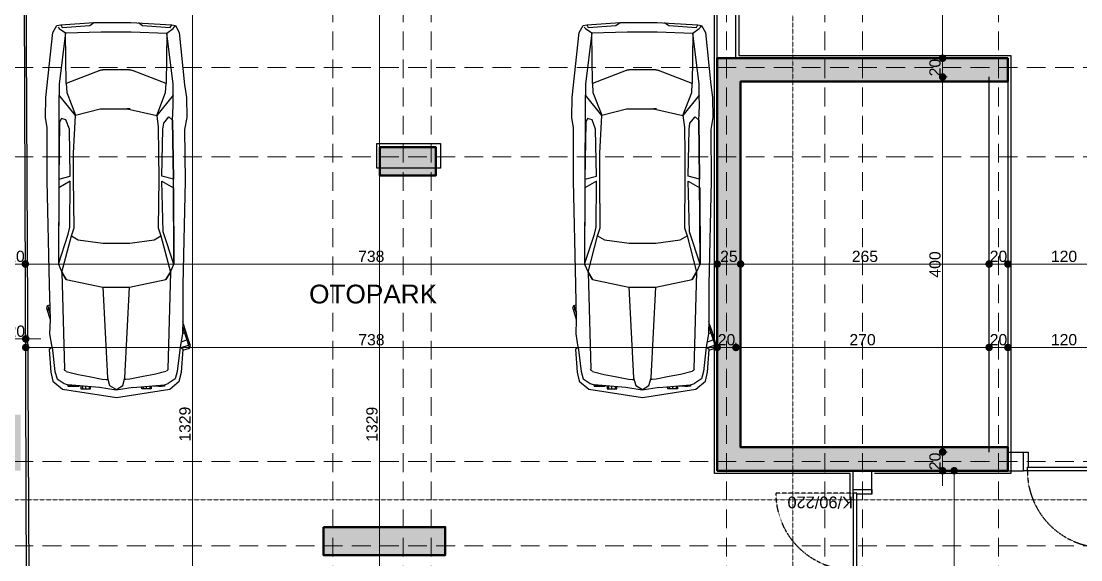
# Model space of a CAD drawing. Header units: millimetres. Extents: x 38129 to 72024, y -56282 to 16512.
# Drawn here: x 42319 to 43450, y -44690 to -44116 of the extents above; entities that cross this region are included whole.
import ezdxf

# ---------------------------------------------------------------- set-up
doc = ezdxf.new("R2010")
doc.units = ezdxf.units.MM
doc.linetypes.add('HIDDEN', pattern=[0.375, 0.25, -0.125])
for name, color, linetype, lineweight in [('AKS', 55, 'HIDDEN', 0), ('ARABA', 167, 'Continuous', 25), ('COLUMN4', 3, 'Continuous', 50), ('DIŞÖLÇÜ', 37, 'Continuous', 0), ('DUVAR', 255, 'Continuous', 30), ('KAPI', 4, 'Continuous', 30), ('mahal', 7, 'Continuous', 5), ('NET', 7, 'Continuous', 0), ('pencere+KAPI', 1, 'Continuous', 0), ('TARAMA', 252, 'Continuous', 0), ('ölçü İÇ', 31, 'Continuous', 0)]:
    doc.layers.add(name, color=color, linetype=linetype, lineweight=lineweight)
doc.layers.add('HIDDEN', color=1, linetype='HIDDEN')
doc.layers.add('sıva', color=41, linetype='Continuous')
doc.styles.add('icdisolcu_yazi', font='arial.ttf')
doc.styles.get("Standard").update_dxf_attribs({"font": 'arial.ttf'})
doc.styles.add('style1', font='arial.ttf')
doc.dimstyles.new('İç Ölçü', dxfattribs={"dimtxt": 12, "dimasz": 8, "dimexe": 5, "dimexo": 0, "dimgap": 2, "dimtad": 1, "dimdec": 0, "dimzin": 12, "dimdsep": 46, "dimtxsty": 'icdisolcu_yazi', "dimblk": 'DOT', "dimcen": 8, "dimdle": 5, "dimclrd": 256, "dimclre": 256, "dimclrt": 7, "dimadec": 0, "dimazin": 3, "dimtfac": 1, "dimtdec": 0, "dimtix": 1, "dimtmove": 2, "dimatfit": 3, "dimldrblk": 'DOT', "dimfxl": 0, "dimtolj": 1, "dimtzin": 0, "dimlwd": -1, "dimlwe": -1, "dimarcsym": 0})

# ---------------------------------------------------------------- blocks, each defined once
blk = doc.blocks.new('ARABA PLAN2')
at = {"layer": 'ARABA'}
for p, q in [((-315.1, 74.1), (-383.6, 66.6)), ((-294, 74.4), (-315.1, 74.1)), ((-283.2, 72.6), (-294, 74.4)), ((-227.6, 72.6), (-283.2, 72.6)), ((-118.5, 70.2), (-227.6, 72.6)), ((-81.7, 69.3), (-118.5, 70.2)), ((-96.6, 72.2), (-97.3, 69.8)), ((-93.8, 73.1), (-96.6, 72.2)), ((-96.6, 72.2), (-87.4, 69.5)), ((-93.6, 71.3), (-94.3, 69.6)), ((-92.5, 72.6), (-93.8, 73.1)), ((-91.1, 72.2), (-93.6, 71.3)), ((-93.6, 71.3), (-93.6, 71.3)), ((-81.7, 69.3), (-92.5, 72.6)), ((-66.9, 69.8), (-81.7, 69.3)), ((-52.9, 67.5), (-66.9, 69.8)), ((-52.9, 67.5), (-50.4, 70.5)), ((-52.9, 67.5), (-27.5, 64.5)), ((-50.4, 70.5), (-26.8, 68.8)), ((-26.8, 68.8), (-17.1, 66.6)), ((-391.4, 58.5), (-393.8, 23.6)), ((-390.9, 62.5), (-391.4, 58.5)), ((-391.4, 58.5), (-388.8, 57)), ((-383.6, 66.6), (-390.9, 62.5)), ((-388.8, 57), (-390.9, 28)), ((-389.2, 61.3), (-387.6, 60)), ((-387.6, 60), (-383, 53.4)), ((-383, 53.4), (-329.2, 60)), ((-329.2, 60), (-306.3, 60.3)), ((-296.3, 42.9), (-317.6, 60.1)), ((-306.3, 60.3), (-229.1, 60.6)), ((-293.1, 57.7), (-289.1, 59.7)), ((-291.6, 53), (-293.1, 57.7)), ((-289.1, 59.7), (-229.3, 60.5)), ((-229.3, 60.5), (-232.5, 48.4)), ((-229.1, 60.6), (-140.1, 60.9)), ((-227.1, 48.4), (-220.4, 60.6)), ((-220.4, 60.6), (-140.1, 60.9)), ((-140.1, 60.9), (-171.7, 50.5)), ((-131.6, 57.3), (-169.8, 47.3)), ((-140.1, 60.9), (-131.6, 57.3)), ((-131.6, 57.3), (-123.9, 52.6)), ((-123.9, 52.6), (-131.6, 57.3)), ((-131.6, 57.3), (-29.9, 54.5)), ((-27.5, 64.5), (-19.5, 62.3)), ((-19.5, 62.3), (-14.9, 55)), ((-17.1, 66.6), (-8.9, 56.5)), ((-8.9, 56.5), (0, 0)), ((-383, 53.4), (-384.3, 16)), ((-330, 52.7), (-383, 53.4)), ((-343.6, 17.3), (-330, 52.7)), ((-330, 52.7), (-320.5, 52.2)), ((-320.5, 52.2), (-296.6, 42.9)), ((-256.8, 44.9), (-296.3, 42.9)), ((-281.9, 49.3), (-291.6, 53)), ((-232.5, 48.4), (-281.9, 49.3)), ((-229.6, 45), (-256.8, 44.9)), ((-178.1, 44.4), (-229.6, 45)), ((-179, 48.8), (-227.1, 48.4)), ((-171.7, 50.5), (-179, 48.8)), ((-169.8, 47.3), (-178.1, 44.4)), ((-169.8, 47.3), (-165.8, 40.1)), ((-123.9, 52.6), (-116.1, 14.4)), ((-27.5, 52.6), (-24.2, 40.3)), ((-14.9, 55), (-13.2, 50.9)), ((-10.7, 17.7), (-13.2, 50.9)), ((-13.2, 50.9), (-11.8, 50.9)), ((-13.1, 49.9), (-11.8, 49.9)), ((-11.8, 47.9), (-12.9, 47.9)), ((-12.7, 45), (-11.8, 45)), ((-11.8, 50.9), (-11.8, 49.9)), ((-11.8, 49.9), (-11.8, 39.2)), ((-11.8, 45), (-11.8, 47.9)), ((-11.8, 45), (-11.8, 45)), ((-296.6, 42.9), (-303.1, 16.9)), ((-165.8, 40.1), (-162.1, 14.1)), ((-24.2, 40.3), (-22.2, 28.6)), ((-12.5, 42.2), (-11.7, 42.2)), ((-11.7, 39.8), (-12.3, 39.8)), ((-11.8, 39.2), (-12.3, 39.2)), ((-12.1, 37.2), (-9.3, 37.2)), ((-12, 35.7), (-9.3, 35.7)), ((-9.3, 37.2), (-9.3, 27.1)), ((-393.8, 23.6), (-394, -15.3)), ((-390.9, 28), (-393.8, 23.6)), ((-22.2, 28.6), (-19.2, 14.8)), ((-9.3, 32.2), (-11.8, 32.2)), ((-11.5, 28.6), (-9.3, 28.6)), ((-9.3, 27.1), (-11.4, 27.1)), ((-384.3, 16), (-384.3, -15.5)), ((-344.2, -13.8), (-344.2, 14.3)), ((-303.3, 15.1), (-303.3, -14.6)), ((-162.1, 14.1), (-162.1, -14)), ((-116.1, 14.4), (-116.1, -13.9)), ((-116.1, 14.4), (-20.8, 9.5)), ((-19.2, 14.8), (-18.8, 10.6)), ((-7.9, 0.3), (-10.7, 17.7)), ((-20.8, 9.5), (-12.5, 7.2)), ((-18.8, 10.6), (-18.8, 8.9)), ((-12.5, 7.2), (-8.6, 0)), ((-8.6, 0), (-12.5, -6.7)), ((-10.7, -17.5), (-7.9, 0.3)), ((0, 0), (-8.9, -56)), ((-20.8, -9), (-116.1, -13.9)), ((-12.5, -6.7), (-20.8, -9)), ((-19.2, -14.3), (-18.8, -10.1)), ((-18.8, -10.1), (-18.8, -8.4)), ((-394, -15.3), (-391.4, -58.1)), ((-384.3, -15.5), (-382.9, -52.9)), ((-330, -52.2), (-343.6, -16.8)), ((-303.1, -11.4), (-296.3, -42.4)), ((-162.1, -14), (-165.8, -39.6)), ((-116.1, -13.9), (-123.9, -52.1)), ((-22.2, -28.1), (-19.2, -14.3)), ((-10.7, -17.2), (-13.2, -50.4)), ((-393.8, -23.1), (-390.9, -27.5)), ((-390.9, -27.5), (-388.8, -56.5)), ((-24.2, -39.8), (-22.2, -28.1)), ((-9.3, -31.7), (-11.8, -31.7)), ((-11.5, -28.1), (-9.3, -28.1)), ((-9.3, -26.6), (-11.4, -26.6)), ((-9.3, -36.7), (-9.3, -26.6)), ((-296.3, -42.4), (-320.5, -51.7)), ((-317.6, -59.6), (-296.3, -42.4)), ((-296.3, -42.4), (-284.1, -44)), ((-284.1, -44), (-256.8, -44.4)), ((-256.8, -44.4), (-229.6, -44.5)), ((-229.6, -44.5), (-178.1, -43.9)), ((-178.1, -43.9), (-169.8, -46.8)), ((-165.8, -39.6), (-169.8, -46.8)), ((-27.5, -52.1), (-24.2, -39.8)), ((-12.7, -44.5), (-11.8, -44.5)), ((-12.5, -41.7), (-11.7, -41.7)), ((-11.8, -38.7), (-12.3, -38.7)), ((-11.7, -39.3), (-12.3, -39.3)), ((-12.1, -36.7), (-9.3, -36.7)), ((-12, -35.2), (-9.3, -35.2)), ((-11.8, -49.4), (-11.8, -38.7)), ((-11.8, -44.5), (-11.8, -47.4)), ((-11.8, -44.5), (-11.8, -44.5)), ((-382.9, -52.9), (-387.6, -59.5)), ((-382.9, -52.9), (-330, -52.2)), ((-329.2, -59.5), (-382.9, -52.9)), ((-320.5, -51.7), (-330, -52.2)), ((-288.2, -49.8), (-294.9, -55.2)), ((-294.9, -55.2), (-291.2, -59.1)), ((-281.9, -48.8), (-288.2, -49.8)), ((-232.5, -47.9), (-281.9, -48.8)), ((-229.3, -60), (-232.5, -47.9)), ((-227.1, -47.9), (-220.4, -60.1)), ((-174.2, -49.3), (-227.1, -47.9)), ((-140.1, -60.4), (-174.2, -49.3)), ((-169.8, -46.8), (-131.6, -56.8)), ((-123.9, -52.1), (-131.6, -56.8)), ((-131.6, -56.8), (-123.9, -52.1)), ((-131.6, -56.8), (-29.9, -54)), ((-19.5, -61.8), (-14.9, -54.5)), ((-13.2, -50.4), (-14.9, -54.5)), ((-13.2, -50.4), (-11.8, -50.4)), ((-13.1, -49.4), (-11.8, -49.4)), ((-11.8, -47.4), (-12.9, -47.4)), ((-11.8, -50.4), (-11.8, -49.4)), ((-388.8, -56.5), (-391.4, -58.1)), ((-391.4, -58.1), (-390.9, -62)), ((-389.2, -60.8), (-390.9, -62)), ((-390.9, -62), (-383.6, -66.1)), ((-387.6, -59.5), (-389.2, -60.8)), ((-383.6, -66.1), (-328.6, -71.6)), ((-317.6, -59.6), (-329.2, -59.5)), ((-306.3, -59.8), (-317.6, -59.6)), ((-291.2, -59.1), (-306.3, -59.8)), ((-229.3, -60), (-291.2, -59.1)), ((-291.2, -59.1), (-229.3, -60)), ((-140.1, -60.4), (-229.3, -60)), ((-220.4, -60.1), (-140.1, -60.4)), ((-131.6, -56.8), (-140.1, -60.4)), ((-52.9, -67), (-27.5, -64)), ((-27.5, -64), (-19.5, -61.8)), ((-17.1, -66.1), (-26.8, -68.3)), ((-8.9, -56), (-17.1, -66.1)), ((-328.6, -71.6), (-315.1, -73.6)), ((-315.1, -73.6), (-294, -73.9)), ((-294, -73.9), (-281.6, -71.6)), ((-281.6, -71.6), (-227.6, -72.1)), ((-227.6, -72.1), (-118.5, -69.7)), ((-118.5, -69.7), (-82.3, -69.7)), ((-82.3, -69.7), (-66.9, -69.3)), ((-77, -70.5), (-79.7, -69.7)), ((-69.3, -73), (-77, -70.5)), ((-74.6, -69.5), (-68, -71.7)), ((-62.3, -75.2), (-69.3, -73)), ((-68, -71.7), (-69.2, -73)), ((-67.2, -69.4), (-68, -71.7)), ((-68, -71.7), (-60.5, -74.1)), ((-66.9, -69.3), (-52.9, -67)), ((-60.5, -74.1), (-62.5, -75.2)), ((-57.4, -76.8), (-62.3, -75.2)), ((-58.6, -68.1), (-60.5, -74.1)), ((-60.5, -74.1), (-54.9, -75.9)), ((-54.9, -75.9), (-57.4, -76.8)), ((-54.7, -77.7), (-57.4, -76.8)), ((-52.4, -67.9), (-54.9, -75.9)), ((-54.9, -75.9), (-51.9, -76.8)), ((-51.9, -76.8), (-54.7, -77.7)), ((-50.4, -70), (-52.9, -67)), ((-49.7, -69.7), (-51.9, -76.8)), ((-26.8, -68.3), (-50.4, -70))]:
    blk.add_line(p, q, dxfattribs=at)
for centre, radius, start, end in [((-30, 52), 2.55, 14.836, 88.4014), ((-335.7, 14.3), 8.5, 158.9292, 180), ((-294.8, 15.1), 8.5, 168.1297, 180), ((-335.7, -13.8), 8.5, 180, 201.0708), ((-328.8, -11.4), 25.7, 352.9, 0.0069), ((-30, -51.5), 2.55, 271.5986, 345.164)]:
    blk.add_arc(centre, radius, start, end, dxfattribs=at)
blk = doc.blocks.new('_Dot')
at = {"color": 0, "lineweight": -2}
blk.add_line((-0.5, 0), (-1, 0), dxfattribs=at)
at = {"color": 0, "lineweight": 30, "const_width": 0.5}
blk.add_lwpolyline([(-0.25, 0, 1), (0.25, 0, 1)], format="xyb", close=True, dxfattribs=at)
blk = doc.blocks.new('*D662')
at = {"layer": 'Defpoints', "color": 0, "transparency": 16777216}
for p in [(43296.7, -43995.1), (43302.1, -44155.1), (43302.1, -44155.1)]:
    blk.add_point(p, dxfattribs=at)
at = {"layer": 'ölçü İÇ', "transparency": 16777216}
for p, q in [((43297.1, -43995.1), (43307.1, -43995.1)), ((43302.1, -44155.1), (43307.1, -44155.1))]:
    blk.add_line(p, q, dxfattribs=at)
at = {"layer": 'ölçü İÇ', "linetype": 'Continuous', "transparency": 16777216}
blk.add_line((43302.1, -44003.1), (43302.1, -44147.1), dxfattribs=at)
at = {"layer": 'ölçü İÇ', "transparency": 16777216, "xscale": 8, "yscale": 8, "zscale": 8}
for p, rotation in [((43302.1, -43995.1), 90), ((43302.1, -44155.1), 270)]:
    blk.add_blockref('_Dot', p, dxfattribs=dict(at, rotation=rotation))
at = {"layer": 'ölçü İÇ', "color": 7, "transparency": 16777216, "insert": (43294, -44075.1), "char_height": 12, "attachment_point": 5, "rotation": 90, "style": 'icdisolcu_yazi'}
blk.add_mtext('\\A1;160', dxfattribs=at)
blk = doc.blocks.new('*D663')
at = {"layer": 'Defpoints', "color": 0, "transparency": 16777216}
for p in [(43302.1, -44155.1), (43302.1, -44175.1), (43302.1, -44175.1)]:
    blk.add_point(p, dxfattribs=at)
at = {"layer": 'ölçü İÇ', "linetype": 'Continuous', "transparency": 16777216}
for p, q in [((43302.1, -44147.1), (43302.1, -44139.1)), ((43302.1, -44155.1), (43302.1, -44175.1)), ((43302.1, -44183.1), (43302.1, -44191.1))]:
    blk.add_line(p, q, dxfattribs=at)
at = {"layer": 'ölçü İÇ', "transparency": 16777216}
for p, q in [((43302.1, -44155.1), (43307.1, -44155.1)), ((43302.1, -44175.1), (43307.1, -44175.1))]:
    blk.add_line(p, q, dxfattribs=at)
at = {"layer": 'ölçü İÇ', "transparency": 16777216, "xscale": 8, "yscale": 8, "zscale": 8}
for p, rotation in [((43302.1, -44155.1), 270), ((43302.1, -44175.1), 90)]:
    blk.add_blockref('_Dot', p, dxfattribs=dict(at, rotation=rotation))
at = {"layer": 'ölçü İÇ', "color": 7, "transparency": 16777216, "insert": (43294, -44165.1), "char_height": 12, "attachment_point": 5, "rotation": 90, "style": 'icdisolcu_yazi'}
blk.add_mtext('\\A1;20', dxfattribs=at)
blk = doc.blocks.new('*D664')
at = {"layer": 'Defpoints', "color": 0, "transparency": 16777216}
for p in [(43302.1, -44175.1), (43302.1, -44575.1), (43302.1, -44575.1)]:
    blk.add_point(p, dxfattribs=at)
at = {"layer": 'ölçü İÇ', "transparency": 16777216}
for p, q in [((43302.1, -44175.1), (43307.1, -44175.1)), ((43302.1, -44575.1), (43307.1, -44575.1))]:
    blk.add_line(p, q, dxfattribs=at)
at = {"layer": 'ölçü İÇ', "linetype": 'Continuous', "transparency": 16777216}
blk.add_line((43302.1, -44183.1), (43302.1, -44567.1), dxfattribs=at)
at = {"layer": 'ölçü İÇ', "transparency": 16777216, "xscale": 8, "yscale": 8, "zscale": 8}
for p, rotation in [((43302.1, -44175.1), 90), ((43302.1, -44575.1), 270)]:
    blk.add_blockref('_Dot', p, dxfattribs=dict(at, rotation=rotation))
at = {"layer": 'ölçü İÇ', "color": 7, "transparency": 16777216, "insert": (43294, -44375.1), "char_height": 12, "attachment_point": 5, "rotation": 90, "style": 'icdisolcu_yazi'}
blk.add_mtext('\\A1;400', dxfattribs=at)
blk = doc.blocks.new('*D665')
at = {"layer": 'Defpoints', "color": 0, "transparency": 16777216}
for p in [(43302.1, -44575.1), (43302.1, -44595.1), (43306, -44595.1)]:
    blk.add_point(p, dxfattribs=at)
at = {"layer": 'ölçü İÇ', "linetype": 'Continuous', "transparency": 16777216}
for p, q in [((43302.1, -44567.1), (43302.1, -44559.1)), ((43302.1, -44575.1), (43302.1, -44595.1)), ((43302.1, -44603.1), (43302.1, -44611.1))]:
    blk.add_line(p, q, dxfattribs=at)
at = {"layer": 'ölçü İÇ', "transparency": 16777216}
for p, q in [((43302.1, -44575.1), (43307.1, -44575.1)), ((43306, -44595.1), (43297.1, -44595.1))]:
    blk.add_line(p, q, dxfattribs=at)
at = {"layer": 'ölçü İÇ', "transparency": 16777216, "xscale": 8, "yscale": 8, "zscale": 8}
for p, rotation in [((43302.1, -44575.1), 270), ((43302.1, -44595.1), 90)]:
    blk.add_blockref('_Dot', p, dxfattribs=dict(at, rotation=rotation))
at = {"layer": 'ölçü İÇ', "color": 7, "transparency": 16777216, "insert": (43294, -44585.1), "char_height": 12, "attachment_point": 5, "rotation": 90, "style": 'icdisolcu_yazi'}
blk.add_mtext('\\A1;20', dxfattribs=at)
blk = doc.blocks.new('*D667')
at = {"layer": 'Defpoints', "color": 0, "transparency": 16777216}
for p in [(42502, -43880.9), (42501.1, -45209.9), (42502, -45209.9)]:
    blk.add_point(p, dxfattribs=at)
at = {"layer": 'ölçü İÇ', "transparency": 16777216}
for p, q in [((42502, -43880.9), (42507, -43880.9)), ((42501.1, -45209.9), (42507, -45209.9))]:
    blk.add_line(p, q, dxfattribs=at)
at = {"layer": 'ölçü İÇ', "linetype": 'Continuous', "transparency": 16777216}
blk.add_line((42502, -43888.9), (42502, -45201.9), dxfattribs=at)
at = {"layer": 'ölçü İÇ', "transparency": 16777216, "xscale": 8, "yscale": 8, "zscale": 8}
for p, rotation in [((42502, -43880.9), 90), ((42502, -45209.9), 270)]:
    blk.add_blockref('_Dot', p, dxfattribs=dict(at, rotation=rotation))
at = {"layer": 'ölçü İÇ', "color": 7, "transparency": 16777216, "insert": (42493.9, -44545.4), "char_height": 12, "attachment_point": 5, "rotation": 90, "style": 'icdisolcu_yazi'}
blk.add_mtext('\\A1;1329', dxfattribs=at)
blk = doc.blocks.new('*D674')
at = {"layer": 'Defpoints', "color": 0, "transparency": 16777216}
for p in [(43081.6, -44463.6), (43081.6, -44463.6), (43351.7, -44543.9)]:
    blk.add_point(p, dxfattribs=at)
at = {"layer": 'ölçü İÇ', "transparency": 16777216}
for p, q in [((43081.6, -44463.6), (43081.6, -44458.6)), ((43351.7, -44468.6), (43351.7, -44458.6))]:
    blk.add_line(p, q, dxfattribs=at)
at = {"layer": 'ölçü İÇ', "linetype": 'Continuous', "transparency": 16777216}
blk.add_line((43343.7, -44463.6), (43089.6, -44463.6), dxfattribs=at)
at = {"layer": 'ölçü İÇ', "transparency": 16777216, "xscale": 8, "yscale": 8, "zscale": 8, "rotation": 180}
blk.add_blockref('_Dot', (43081.6, -44463.6), dxfattribs=at)
at = {"layer": 'ölçü İÇ', "transparency": 16777216, "xscale": 8, "yscale": 8, "zscale": 8}
blk.add_blockref('_Dot', (43351.7, -44463.6), dxfattribs=at)
at = {"layer": 'ölçü İÇ', "color": 7, "transparency": 16777216, "insert": (43216.7, -44455.4), "char_height": 12, "attachment_point": 5, "style": 'icdisolcu_yazi'}
blk.add_mtext('\\A1;270', dxfattribs=at)
blk = doc.blocks.new('*D675')
at = {"layer": 'Defpoints', "color": 0, "transparency": 16777216}
for p in [(43061.6, -44463.6), (43061.6, -44463.6), (43081.6, -44463.6)]:
    blk.add_point(p, dxfattribs=at)
at = {"layer": 'ölçü İÇ', "linetype": 'Continuous', "transparency": 16777216}
for p, q in [((43053.6, -44463.6), (43045.6, -44463.6)), ((43081.6, -44463.6), (43061.6, -44463.6)), ((43089.6, -44463.6), (43097.6, -44463.6))]:
    blk.add_line(p, q, dxfattribs=at)
at = {"layer": 'ölçü İÇ', "transparency": 16777216}
for p, q in [((43061.6, -44463.6), (43061.6, -44458.6)), ((43081.6, -44463.6), (43081.6, -44458.6))]:
    blk.add_line(p, q, dxfattribs=at)
at = {"layer": 'ölçü İÇ', "transparency": 16777216, "xscale": 8, "yscale": 8, "zscale": 8}
blk.add_blockref('_Dot', (43061.6, -44463.6), dxfattribs=at)
at = {"layer": 'ölçü İÇ', "transparency": 16777216, "xscale": 8, "yscale": 8, "zscale": 8, "rotation": 180}
blk.add_blockref('_Dot', (43081.6, -44463.6), dxfattribs=at)
at = {"layer": 'ölçü İÇ', "color": 7, "transparency": 16777216, "insert": (43071.6, -44455.4), "char_height": 12, "attachment_point": 5, "style": 'icdisolcu_yazi'}
blk.add_mtext('\\A1;20', dxfattribs=at)
blk = doc.blocks.new('*D676')
at = {"layer": 'Defpoints', "color": 0, "transparency": 16777216}
for p in [(42324, -44463.6), (42324, -44463.6), (43061.6, -44463.6)]:
    blk.add_point(p, dxfattribs=at)
at = {"layer": 'ölçü İÇ', "transparency": 16777216}
for p, q in [((42324, -44463.6), (42324, -44458.6)), ((43061.6, -44463.6), (43061.6, -44458.6))]:
    blk.add_line(p, q, dxfattribs=at)
at = {"layer": 'ölçü İÇ', "linetype": 'Continuous', "transparency": 16777216}
blk.add_line((43053.6, -44463.6), (42332, -44463.6), dxfattribs=at)
at = {"layer": 'ölçü İÇ', "transparency": 16777216, "xscale": 8, "yscale": 8, "zscale": 8, "rotation": 180}
blk.add_blockref('_Dot', (42324, -44463.6), dxfattribs=at)
at = {"layer": 'ölçü İÇ', "transparency": 16777216, "xscale": 8, "yscale": 8, "zscale": 8}
blk.add_blockref('_Dot', (43061.6, -44463.6), dxfattribs=at)
at = {"layer": 'ölçü İÇ', "color": 7, "transparency": 16777216, "insert": (42692.8, -44455.4), "char_height": 12, "attachment_point": 5, "style": 'icdisolcu_yazi'}
blk.add_mtext('\\A1;738', dxfattribs=at)
blk = doc.blocks.new('*D690')
at = {"layer": 'Defpoints', "color": 0, "transparency": 16777216}
for p in [(42701.5, -43880.9), (42699.4, -45210.1), (42701.5, -45210.1)]:
    blk.add_point(p, dxfattribs=at)
at = {"layer": 'ölçü İÇ', "transparency": 16777216}
for p, q in [((42701.5, -43880.9), (42706.5, -43880.9)), ((42699.4, -45210.1), (42706.5, -45210.1))]:
    blk.add_line(p, q, dxfattribs=at)
at = {"layer": 'ölçü İÇ', "linetype": 'Continuous', "transparency": 16777216}
blk.add_line((42701.5, -43888.9), (42701.5, -45202.1), dxfattribs=at)
at = {"layer": 'ölçü İÇ', "transparency": 16777216, "xscale": 8, "yscale": 8, "zscale": 8}
for p, rotation in [((42701.5, -43880.9), 90), ((42701.5, -45210.1), 270)]:
    blk.add_blockref('_Dot', p, dxfattribs=dict(at, rotation=rotation))
at = {"layer": 'ölçü İÇ', "color": 7, "transparency": 16777216, "insert": (42693.4, -44545.5), "char_height": 12, "attachment_point": 5, "rotation": 90, "style": 'icdisolcu_yazi'}
blk.add_mtext('\\A1;1329', dxfattribs=at)
blk = doc.blocks.new('*U37')
for p, q in [((4, 0), (0, 0)), ((86, 0), (90, 0))]:
    blk.add_line(p, q)
blk.add_lwpolyline([(4, 0), (86, 0), (86, -4), (4, -4)], close=True)
for points in [[(0, -20), (5, -20), (5, -4)], [(90, -20), (85, -20), (85, -4)]]:
    blk.add_lwpolyline(points)
at = {"layer": 'DUVAR'}
for p, q in [((0, 0), (0, -20)), ((90, 0), (90, -20))]:
    blk.add_line(p, q, dxfattribs=at)
at = {"layer": 'HIDDEN'}
blk.add_line((4, 0), (4, 82), dxfattribs=at)
blk.add_arc((4, 0), 82, 360, 90, dxfattribs=at)
blk = doc.blocks.new('*D718')
at = {"layer": 'Defpoints', "color": 0, "lineweight": 120, "transparency": 16777216}
for p in [(43314.4, -44595.1), (43314.4, -45513.7), (43316.7, -45513.7)]:
    blk.add_point(p, dxfattribs=at)
at = {"layer": 'ölçü İÇ', "transparency": 16777216}
for p, q in [((43314.4, -44595.1), (43319.4, -44595.1)), ((43316.7, -45513.7), (43309.4, -45513.7))]:
    blk.add_line(p, q, dxfattribs=at)
at = {"layer": 'ölçü İÇ', "linetype": 'Continuous', "transparency": 16777216}
blk.add_line((43314.4, -44603.1), (43314.4, -45505.7), dxfattribs=at)
at = {"layer": 'ölçü İÇ', "transparency": 16777216, "xscale": 8, "yscale": 8, "zscale": 8}
for p, rotation in [((43314.4, -44595.1), 90), ((43314.4, -45513.7), 270)]:
    blk.add_blockref('_Dot', p, dxfattribs=dict(at, rotation=rotation))
at = {"layer": 'ölçü İÇ', "color": 7, "transparency": 16777216, "insert": (43306.3, -45224.5), "char_height": 12, "attachment_point": 5, "rotation": 90, "style": 'icdisolcu_yazi'}
blk.add_mtext('\\A1;919', dxfattribs=at)
blk = doc.blocks.new('*D743')
at = {"layer": 'Defpoints', "color": 0, "lineweight": 120, "transparency": 16777216}
for p in [(42324, -44454.5), (42324, -44454.5), (42304, -44464.6)]:
    blk.add_point(p, dxfattribs=at)
at = {"layer": 'ölçü İÇ', "linetype": 'Continuous', "transparency": 16777216}
for p, q in [((42296, -44454.5), (42288, -44454.5)), ((42304, -44454.5), (42324, -44454.5)), ((42332, -44454.5), (42340, -44454.5))]:
    blk.add_line(p, q, dxfattribs=at)
at = {"layer": 'ölçü İÇ', "transparency": 16777216}
for p, q in [((42304, -44459.5), (42304, -44449.5)), ((42324, -44454.5), (42324, -44449.5))]:
    blk.add_line(p, q, dxfattribs=at)
at = {"layer": 'ölçü İÇ', "transparency": 16777216, "xscale": 8, "yscale": 8, "zscale": 8}
blk.add_blockref('_Dot', (42304, -44454.5), dxfattribs=at)
at = {"layer": 'ölçü İÇ', "transparency": 16777216, "xscale": 8, "yscale": 8, "zscale": 8, "rotation": 180}
blk.add_blockref('_Dot', (42324, -44454.5), dxfattribs=at)
at = {"layer": 'ölçü İÇ', "color": 7, "transparency": 16777216, "insert": (42314, -44446.3), "char_height": 12, "attachment_point": 5, "style": 'icdisolcu_yazi'}
blk.add_mtext('\\A1;20', dxfattribs=at)
blk = doc.blocks.new('rewtertwe')
at = {"layer": 'TARAMA', "lineweight": -3}
h = blk.add_hatch(dxfattribs=at)
h.set_pattern_fill('ANSI33', color=256, scale=2.5, style=0)
h.set_pattern_definition([(45, (-581316.523, -211139.459), (-11.22532015, 11.22532015), []), (45, (-581305.298, -211139.459), (-11.22532015, 11.22532015), [7.9375, -3.96875])])
h.paths.add_polyline_path([(-100.1, -370.8), (-100.1, -810.8), (209.9, -810.8), (209.9, -785.8), (-75.1, -785.8), (-75.1, -395.8), (209.9, -395.8), (209.9, -370.8)])
h.paths.add_polyline_path([(854.8, -1722.2), (914.8, -1722), (914.9, -1747), (854.9, -1747.2)])
h.paths.add_polyline_path([(534.8, -1723.4), (594.8, -1723.2), (594.9, -1748.2), (534.9, -1748.4)])
h.paths.add_polyline_path([(44.8, -1725.1), (104.8, -1724.9), (104.9, -1749.9), (44.9, -1750.1)])
h.paths.add_polyline_path([(-445.1, -1726.8), (-385.1, -1726.6), (-385, -1751.6), (-445, -1751.8)])
h.paths.add_polyline_path([(-868, -1728.3), (-808, -1728.1), (-807.9, -1753.1), (-867.9, -1753.3)])
h.paths.add_polyline_path([(-1153.7, -1729.3), (-1093.7, -1729.1), (-1093.6, -1754.1), (-1153.6, -1754.3)])
h.paths.add_polyline_path([(875, -1405.8), (915, -1405.8), (915, -1445.8), (875, -1445.8)])
h.paths.add_polyline_path([(534.9, -1420.8), (594.9, -1420.8), (594.9, -1445.8), (534.9, -1445.8)])
h.paths.add_polyline_path([(44.9, -1385.8), (69.9, -1385.8), (69.9, -1445.8), (44.9, -1445.8)])
h.paths.add_polyline_path([(-445.1, -1420.8), (-385.1, -1420.8), (-385.1, -1445.8), (-445.1, -1445.8)])
h.paths.add_polyline_path([(-868, -1385.8), (-843, -1385.8), (-843, -1445.8), (-868, -1445.8)])
h.paths.add_polyline_path([(-1155.3, -1385.8), (-1130.3, -1385.7), (-1130.1, -1445.7), (-1155.1, -1445.8)])
h.paths.add_polyline_path([(554.9, -1060.8), (594.9, -1060.8), (594.9, -1100.8), (554.9, -1100.8)])
h.paths.add_polyline_path([(44.9, -1040.8), (74.9, -1040.8), (74.9, -1100.8), (44.9, -1100.8)])
h.paths.add_polyline_path([(-445.1, -1040.8), (-415.1, -1040.8), (-415.1, -1100.8), (-445.1, -1100.8)])
h.paths.add_polyline_path([(859.9, -885.8), (929.9, -885.8), (929.9, -920.8), (859.9, -920.8)])
h.paths.add_polyline_path([(524.9, -885.8), (594.9, -885.8), (594.9, -920.8), (524.9, -920.8)])
h.paths.add_polyline_path([(-520.1, -870.8), (-390.1, -870.8), (-390.1, -900.8), (-520.1, -900.8)])
h.paths.add_polyline_path([(-868, -750.8), (-843, -750.8), (-843, -810.8), (-868, -810.8)])
h.paths.add_polyline_path([(-1158.3, -750.8), (-1133.3, -750.7), (-1133, -810.7), (-1158, -810.8)])
h.paths.add_polyline_path([(-460.1, -465.8), (-400.1, -465.8), (-400.1, -495.8), (-460.1, -495.8)])
h.paths.add_polyline_path([(859.9, -263.3), (929.9, -263.3), (929.9, -298.3), (859.9, -298.3)])
h.paths.add_polyline_path([(524.9, -263.3), (594.9, -263.3), (594.9, -298.3), (524.9, -298.3)])
h.paths.add_polyline_path([(-100.1, -185.8), (209.9, -185.8), (209.9, -210.8), (-100.1, -210.8)])
h.paths.add_polyline_path([(-460.1, -65.8), (-400.1, -65.8), (-400.1, -95.8), (-460.1, -95.8)])
h.paths.add_polyline_path([(-868, -40.8), (-843, -40.8), (-843, -100.8), (-868, -100.8)])
h.paths.add_polyline_path([(-1161.6, -40.8), (-1136.6, -40.7), (-1136.4, -100.7), (-1161.4, -100.8)])
h.paths.add_polyline_path([(-100.1, 249.2), (209.9, 249.2), (209.9, 224.2), (-100.1, 224.2)])
h.paths.add_polyline_path([(859.9, 359.2), (929.9, 359.2), (929.9, 324.2), (859.9, 324.2)])
h.paths.add_polyline_path([(524.9, 359.2), (594.9, 359.2), (594.9, 324.2), (524.9, 324.2)])
h.paths.add_polyline_path([(-520.1, 339.2), (-390.1, 339.2), (-390.1, 309.2), (-520.1, 309.2)])
h.paths.add_polyline_path([(-868, 364.2), (-843, 364.2), (-843, 304.2), (-868, 304.2)])
h.paths.add_polyline_path([(-1163.5, 364.1), (-1138.5, 364.2), (-1138.3, 304.2), (-1163.3, 304.1)])
h.paths.add_polyline_path([(-415.1, 564.2), (-385.1, 564.2), (-385.1, 504.2), (-415.1, 504.2)])
h.paths.add_polyline_path([(584.9, 609.3), (624.9, 609.3), (624.9, 569.3), (584.9, 569.3)])
h.paths.add_polyline_path([(4.9, 609.3), (34.9, 609.3), (34.9, 529.3), (4.9, 529.3)])
h.paths.add_polyline_path([(889.9, 927.2), (929.9, 927.2), (929.9, 887.2), (889.9, 887.2)])
h.paths.add_polyline_path([(329.9, 927.2), (354.9, 927.2), (354.9, 867.2), (329.9, 867.2)])
h.paths.add_polyline_path([(-100.1, 927.2), (-40.1, 927.2), (-40.1, 902.2), (-100.1, 902.2)])
h.paths.add_polyline_path([(-520.1, 927.2), (-495.1, 927.2), (-495.1, 867.2), (-520.1, 867.2)])
h.paths.add_polyline_path([(-868, 927.2), (-843, 927.2), (-843, 867.2), (-868, 867.2)])
h.paths.add_polyline_path([(-1166.2, 927.1), (-1141.2, 927.2), (-1140.9, 867.2), (-1165.9, 867.1)])
at = {"layer": 'COLUMN4', "color": 3}
for points in [[(-100.1, -370.8), (-100.1, -810.8), (209.9, -810.8), (209.9, -785.8), (-75.1, -785.8), (-75.1, -395.8), (209.9, -395.8), (209.9, -370.8)], [(-460.1, -465.8), (-400.1, -465.8), (-400.1, -495.8), (-460.1, -495.8)], [(-520.1, -870.8), (-390.1, -870.8), (-390.1, -900.8), (-520.1, -900.8)]]:
    blk.add_lwpolyline(points, close=True, dxfattribs=at)
blk = doc.blocks.new('*D970')
at = {"layer": 'Defpoints', "color": 0, "transparency": 16777216}
for p in [(43371.7, -44463.6), (43371.7, -44470.1), (43351.7, -44543.9)]:
    blk.add_point(p, dxfattribs=at)
at = {"layer": 'ölçü İÇ', "linetype": 'Continuous', "transparency": 16777216}
for p, q in [((43343.7, -44463.6), (43335.7, -44463.6)), ((43351.7, -44463.6), (43371.7, -44463.6)), ((43379.7, -44463.6), (43387.7, -44463.6))]:
    blk.add_line(p, q, dxfattribs=at)
at = {"layer": 'ölçü İÇ', "transparency": 16777216}
for p, q in [((43351.7, -44468.6), (43351.7, -44458.6)), ((43371.7, -44468.6), (43371.7, -44458.6))]:
    blk.add_line(p, q, dxfattribs=at)
at = {"layer": 'ölçü İÇ', "transparency": 16777216, "xscale": 8, "yscale": 8, "zscale": 8}
blk.add_blockref('_Dot', (43351.7, -44463.6), dxfattribs=at)
at = {"layer": 'ölçü İÇ', "transparency": 16777216, "xscale": 8, "yscale": 8, "zscale": 8, "rotation": 180}
blk.add_blockref('_Dot', (43371.7, -44463.6), dxfattribs=at)
at = {"layer": 'ölçü İÇ', "color": 7, "transparency": 16777216, "insert": (43361.7, -44455.4), "char_height": 12, "attachment_point": 5, "style": 'icdisolcu_yazi'}
blk.add_mtext('\\A1;20', dxfattribs=at)
blk = doc.blocks.new('*D971')
at = {"layer": 'Defpoints', "color": 0, "transparency": 16777216}
for p in [(43491.5, -44390.3), (43491.5, -44463.6), (43371.7, -44470.1)]:
    blk.add_point(p, dxfattribs=at)
at = {"layer": 'ölçü İÇ', "transparency": 16777216}
for p, q in [((43371.7, -44468.6), (43371.7, -44458.6)), ((43491.5, -44458.6), (43491.5, -44468.6))]:
    blk.add_line(p, q, dxfattribs=at)
at = {"layer": 'ölçü İÇ', "linetype": 'Continuous', "transparency": 16777216}
blk.add_line((43379.7, -44463.6), (43483.5, -44463.6), dxfattribs=at)
at = {"layer": 'ölçü İÇ', "transparency": 16777216, "xscale": 8, "yscale": 8, "zscale": 8, "rotation": 180}
blk.add_blockref('_Dot', (43371.7, -44463.6), dxfattribs=at)
at = {"layer": 'ölçü İÇ', "transparency": 16777216, "xscale": 8, "yscale": 8, "zscale": 8}
blk.add_blockref('_Dot', (43491.5, -44463.6), dxfattribs=at)
at = {"layer": 'ölçü İÇ', "color": 7, "transparency": 16777216, "insert": (43431.6, -44455.4), "char_height": 12, "attachment_point": 5, "style": 'icdisolcu_yazi'}
blk.add_mtext('\\A1;120', dxfattribs=at)
blk = doc.blocks.new('*D992')
at = {"layer": 'Defpoints', "color": 0, "transparency": 16777216}
for p in [(43371.7, -44369.8), (43371.7, -44374.6), (43491.5, -44390.3)]:
    blk.add_point(p, dxfattribs=at)
at = {"layer": 'ölçü İÇ', "transparency": 16777216}
for p, q in [((43371.7, -44369.8), (43371.7, -44379.6)), ((43491.5, -44379.6), (43491.5, -44369.6))]:
    blk.add_line(p, q, dxfattribs=at)
at = {"layer": 'ölçü İÇ', "linetype": 'Continuous', "transparency": 16777216}
blk.add_line((43483.5, -44374.6), (43379.7, -44374.6), dxfattribs=at)
at = {"layer": 'ölçü İÇ', "transparency": 16777216, "xscale": 8, "yscale": 8, "zscale": 8, "rotation": 180}
blk.add_blockref('_Dot', (43371.7, -44374.6), dxfattribs=at)
at = {"layer": 'ölçü İÇ', "transparency": 16777216, "xscale": 8, "yscale": 8, "zscale": 8}
blk.add_blockref('_Dot', (43491.5, -44374.6), dxfattribs=at)
at = {"layer": 'ölçü İÇ', "color": 7, "transparency": 16777216, "insert": (43431.6, -44366.5), "char_height": 12, "attachment_point": 5, "style": 'icdisolcu_yazi'}
blk.add_mtext('\\A1;120', dxfattribs=at)
blk = doc.blocks.new('*D993')
at = {"layer": 'Defpoints', "color": 0, "transparency": 16777216}
for p in [(43351.7, -44369.8), (43351.7, -44374.6), (43371.7, -44369.8)]:
    blk.add_point(p, dxfattribs=at)
at = {"layer": 'ölçü İÇ', "linetype": 'Continuous', "transparency": 16777216}
for p, q in [((43343.7, -44374.6), (43335.7, -44374.6)), ((43371.7, -44374.6), (43351.7, -44374.6)), ((43379.7, -44374.6), (43387.7, -44374.6))]:
    blk.add_line(p, q, dxfattribs=at)
at = {"layer": 'ölçü İÇ', "transparency": 16777216}
for p, q in [((43351.7, -44369.8), (43351.7, -44379.6)), ((43371.7, -44369.8), (43371.7, -44379.6))]:
    blk.add_line(p, q, dxfattribs=at)
at = {"layer": 'ölçü İÇ', "transparency": 16777216, "xscale": 8, "yscale": 8, "zscale": 8}
blk.add_blockref('_Dot', (43351.7, -44374.6), dxfattribs=at)
at = {"layer": 'ölçü İÇ', "transparency": 16777216, "xscale": 8, "yscale": 8, "zscale": 8, "rotation": 180}
blk.add_blockref('_Dot', (43371.7, -44374.6), dxfattribs=at)
at = {"layer": 'ölçü İÇ', "color": 7, "transparency": 16777216, "insert": (43361.7, -44366.5), "char_height": 12, "attachment_point": 5, "style": 'icdisolcu_yazi'}
blk.add_mtext('\\A1;20', dxfattribs=at)
blk = doc.blocks.new('*D994')
at = {"layer": 'Defpoints', "color": 0, "transparency": 16777216}
for p in [(43086.6, -44363.1), (43086.6, -44374.6), (43351.7, -44369.8)]:
    blk.add_point(p, dxfattribs=at)
at = {"layer": 'ölçü İÇ', "transparency": 16777216}
for p, q in [((43086.6, -44369.6), (43086.6, -44379.6)), ((43351.7, -44369.8), (43351.7, -44379.6))]:
    blk.add_line(p, q, dxfattribs=at)
at = {"layer": 'ölçü İÇ', "linetype": 'Continuous', "transparency": 16777216}
blk.add_line((43343.7, -44374.6), (43094.6, -44374.6), dxfattribs=at)
at = {"layer": 'ölçü İÇ', "transparency": 16777216, "xscale": 8, "yscale": 8, "zscale": 8, "rotation": 180}
blk.add_blockref('_Dot', (43086.6, -44374.6), dxfattribs=at)
at = {"layer": 'ölçü İÇ', "transparency": 16777216, "xscale": 8, "yscale": 8, "zscale": 8}
blk.add_blockref('_Dot', (43351.7, -44374.6), dxfattribs=at)
at = {"layer": 'ölçü İÇ', "color": 7, "transparency": 16777216, "insert": (43219.2, -44366.5), "char_height": 12, "attachment_point": 5, "style": 'icdisolcu_yazi'}
blk.add_mtext('\\A1;265', dxfattribs=at)
blk = doc.blocks.new('*D995')
at = {"layer": 'Defpoints', "color": 0, "transparency": 16777216}
for p in [(43061.6, -44361.9), (43086.6, -44363.1), (43061.6, -44374.6)]:
    blk.add_point(p, dxfattribs=at)
at = {"layer": 'ölçü İÇ', "transparency": 16777216}
for p, q in [((43061.6, -44369.6), (43061.6, -44379.6)), ((43086.6, -44369.6), (43086.6, -44379.6))]:
    blk.add_line(p, q, dxfattribs=at)
at = {"layer": 'ölçü İÇ', "linetype": 'Continuous', "transparency": 16777216}
blk.add_line((43078.6, -44374.6), (43069.6, -44374.6), dxfattribs=at)
at = {"layer": 'ölçü İÇ', "transparency": 16777216, "xscale": 8, "yscale": 8, "zscale": 8, "rotation": 180}
blk.add_blockref('_Dot', (43061.6, -44374.6), dxfattribs=at)
at = {"layer": 'ölçü İÇ', "transparency": 16777216, "xscale": 8, "yscale": 8, "zscale": 8}
blk.add_blockref('_Dot', (43086.6, -44374.6), dxfattribs=at)
at = {"layer": 'ölçü İÇ', "color": 7, "transparency": 16777216, "insert": (43074.1, -44366.5), "char_height": 12, "attachment_point": 5, "style": 'icdisolcu_yazi'}
blk.add_mtext('\\A1;25', dxfattribs=at)
blk = doc.blocks.new('*D996')
at = {"layer": 'Defpoints', "color": 0, "transparency": 16777216}
for p in [(42323.6, -44353.9), (43061.6, -44361.9), (42323.6, -44374.6)]:
    blk.add_point(p, dxfattribs=at)
at = {"layer": 'ölçü İÇ', "transparency": 16777216}
for p, q in [((42323.6, -44369.6), (42323.6, -44379.6)), ((43061.6, -44369.6), (43061.6, -44379.6))]:
    blk.add_line(p, q, dxfattribs=at)
at = {"layer": 'ölçü İÇ', "linetype": 'Continuous', "transparency": 16777216}
blk.add_line((43053.6, -44374.6), (42331.6, -44374.6), dxfattribs=at)
at = {"layer": 'ölçü İÇ', "transparency": 16777216, "xscale": 8, "yscale": 8, "zscale": 8, "rotation": 180}
blk.add_blockref('_Dot', (42323.6, -44374.6), dxfattribs=at)
at = {"layer": 'ölçü İÇ', "transparency": 16777216, "xscale": 8, "yscale": 8, "zscale": 8}
blk.add_blockref('_Dot', (43061.6, -44374.6), dxfattribs=at)
at = {"layer": 'ölçü İÇ', "color": 7, "transparency": 16777216, "insert": (42692.6, -44366.5), "char_height": 12, "attachment_point": 5, "style": 'icdisolcu_yazi'}
blk.add_mtext('\\A1;738', dxfattribs=at)
blk = doc.blocks.new('*D997')
at = {"layer": 'Defpoints', "color": 0, "transparency": 16777216}
for p in [(42303.6, -44351.4), (42323.6, -44353.9), (42303.6, -44374.6)]:
    blk.add_point(p, dxfattribs=at)
at = {"layer": 'ölçü İÇ', "linetype": 'Continuous', "transparency": 16777216}
for p, q in [((42295.6, -44374.6), (42287.6, -44374.6)), ((42323.6, -44374.6), (42303.6, -44374.6)), ((42331.6, -44374.6), (42339.6, -44374.6))]:
    blk.add_line(p, q, dxfattribs=at)
at = {"layer": 'ölçü İÇ', "transparency": 16777216}
for p, q in [((42303.6, -44369.6), (42303.6, -44379.6)), ((42323.6, -44369.6), (42323.6, -44379.6))]:
    blk.add_line(p, q, dxfattribs=at)
at = {"layer": 'ölçü İÇ', "transparency": 16777216, "xscale": 8, "yscale": 8, "zscale": 8}
blk.add_blockref('_Dot', (42303.6, -44374.6), dxfattribs=at)
at = {"layer": 'ölçü İÇ', "transparency": 16777216, "xscale": 8, "yscale": 8, "zscale": 8, "rotation": 180}
blk.add_blockref('_Dot', (42323.6, -44374.6), dxfattribs=at)
at = {"layer": 'ölçü İÇ', "color": 7, "transparency": 16777216, "insert": (42313.6, -44366.5), "char_height": 12, "attachment_point": 5, "style": 'icdisolcu_yazi'}
blk.add_mtext('\\A1;20', dxfattribs=at)

msp = doc.modelspace()

# ---------------------------------------------------------------- linework, layer by layer
at = {"layer": 'AKS', "ltscale": 80}
for p, q in [((42651.5, -42566.5), (42651.5, -45757.8)), ((42726.5, -42566.5), (42726.5, -45757.8)), ((42756.5, -42566.5), (42756.5, -45757.8)), ((43071.6, -42566.5), (43071.6, -45757.8)), ((43176.5, -42566.5), (43176.5, -45757.8)), ((43216.5, -42566.5), (43216.5, -45757.8)), ((43361.7, -42566.5), (43361.7, -45757.8)), ((44372, -44165.1), (41813.4, -44165.1)), ((44372, -44260.2), (41813.4, -44260.2)), ((44372, -44585.1), (41813.4, -44585.1)), ((44372, -44675.2), (41813.4, -44675.2))]:
    msp.add_line(p, q, dxfattribs=at)
at = {"layer": 'DUVAR'}
for p, q in [((42326.9, -45229.8), (42322.5, -44064.2)), ((43351.7, -44564.5), (43351.7, -44175.1)), ((43371.7, -44175.1), (43371.7, -44564.5)), ((43351.7, -44575.1), (43351.7, -44543.9)), ((43371.7, -44543.9), (43371.7, -44575.1)), ((43371.6, -44575.1), (43388.5, -44575.1)), ((43371.6, -44595.1), (43388.5, -44595.1))]:
    msp.add_line(p, q, dxfattribs=at)
for points in [[(43061.6, -44155.1), (43061.6, -44091.1)], [(43081.6, -44155.1), (43081.6, -44091.1)], [(43061.6, -44171.1), (43061.6, -44155.1)]]:
    msp.add_lwpolyline(points, dxfattribs=at)
at = {"layer": 'NET', "lineweight": 25}
for p, q in [((43206.5, -44626.1), (43206.5, -44595.1)), ((43226.5, -44620.1), (43226.5, -44595.1))]:
    msp.add_line(p, q, dxfattribs=at)
at = {"layer": 'pencere+KAPI', "linetype": 'HIDDEN'}
for p, q in [((43142.3, -42638.3), (43142.3, -45725.2)), ((41863.1, -44626.1), (44385.4, -44626.1))]:
    msp.add_line(p, q, dxfattribs=at)
at = {"layer": 'sıva'}
for points in [[(42318.2, -42859.5), (42329.8, -45206.7), (43173.5, -45207.4), (43173.5, -45207.4), (43199.5, -45207.4), (43199.5, -45207.4), (43203.5, -45207.4), (43203.5, -44702.9), (43229.5, -44702.9), (43229.5, -45095.9), (43229.5, -45095.9), (43229.5, -45093.4), (43229.5, -45093.4), (43229.3, -45233.4), (42303.7, -45232.8), (42292.2, -42879.5)], [(43203.5, -44626.1), (43203.5, -44598.1), (43058.6, -44598.1), (43058.7, -44092.1), (43084.7, -44092.1), (43084.6, -44152.1), (43374.7, -44152.1), (43374.7, -44598.1), (43229.5, -44598.1)]]:
    msp.add_lwpolyline(points, dxfattribs=at)
msp.add_lwpolyline([(42698.5, -44246.2), (42766.4, -44246.2), (42766.4, -44272.2), (42698.5, -44272.2)], close=True, dxfattribs=at)

# ---------------------------------------------------------------- block references
at = {"layer": 'ARABA', "extrusion": (0, 0, -1), "xscale": 1.015379105054308, "yscale": 1.015379105054308, "zscale": -1.015379105054307, "rotation": 270}
for p in [(-42420.7, -44517), (-42982, -44517)]:
    msp.add_blockref('ARABA PLAN2', p, dxfattribs=at)
at = {"layer": 'DIŞÖLÇÜ'}
msp.add_blockref('rewtertwe', (43161.7, -43784.3), dxfattribs=at)
at = {"layer": 'KAPI', "rotation": 180}
msp.add_blockref('*U37', (43478.5, -44595.1), dxfattribs=at)
at = {"layer": 'KAPI', "xscale": -1, "rotation": 90.00000000000007}
msp.add_blockref('*U37', (43206.5, -44615.1), dxfattribs=at)

# ---------------------------------------------------------------- texts
at = {"layer": 'mahal', "insert": (42626.3, -44416.9), "char_height": 20, "attachment_point": 7}
msp.add_mtext_dynamic_manual_height_columns('OTOPARK', width=250.343, gutter_width=12.5, heights=[0], dxfattribs=at)
at = {"layer": 'pencere+KAPI', "insert": (43136.6, -44635.1), "char_height": 12.5, "width": 27.095, "attachment_point": 3, "rotation": 180, "style": 'style1'}
msp.add_mtext('K/90/220', dxfattribs=at)

# ---------------------------------------------------------------- dimensions: what is measured, and where the dimension line sits
at = {"layer": 'ölçü İÇ'}
for base, p1, p2, picture, middle in [((42502, -45209.9), (42502, -43880.9), (42501.1, -45209.9), '*D667', (42493.9, -44545.4)), ((42701.5, -45210.1), (42701.5, -43880.9), (42699.4, -45210.1), '*D690', (42693.4, -44545.5)), ((43302.1, -44155.1), (43296.7, -43995.1), (43302.1, -44155.1), '*D662', (43294, -44075.1)), ((43302.1, -44175.1), (43302.1, -44155.1), (43302.1, -44175.1), '*D663', (43294, -44165.1)), ((43302.1, -44575.1), (43302.1, -44175.1), (43302.1, -44575.1), '*D664', (43294, -44375.1)), ((43302.1, -44595.1), (43302.1, -44575.1), (43306, -44595.1), '*D665', (43294, -44585.1))]:
    dim = msp.add_linear_dim(base=base, p1=p1, p2=p2, angle=90, dimstyle='İç Ölçü', dxfattribs=at)
    dim.commit()
    dim.dimension.update_dxf_attribs({"geometry": picture, "text_midpoint": middle})
for base, p1, p2, picture, middle in [((42303.6, -44374.6), (42323.6, -44353.9), (42303.6, -44351.4), '*D997', (42313.6, -44366.5)), ((42323.6, -44374.6), (43061.6, -44361.9), (42323.6, -44353.9), '*D996', (42692.6, -44366.5)), ((43061.6, -44374.6), (43086.6, -44363.1), (43061.6, -44361.9), '*D995', (43074.1, -44366.5)), ((43086.6, -44374.6), (43351.7, -44369.8), (43086.6, -44363.1), '*D994', (43219.2, -44366.5)), ((43351.7, -44374.6), (43371.7, -44369.8), (43351.7, -44369.8), '*D993', (43361.7, -44366.5)), ((43371.7, -44374.6), (43491.5, -44390.3), (43371.7, -44369.8), '*D992', (43431.6, -44366.5)), ((43491.5, -44463.6), (43371.7, -44470.1), (43491.5, -44390.3), '*D971', (43431.6, -44455.4)), ((42324, -44454.5), (42304, -44464.6), (42324, -44454.5), '*D743', (42314, -44446.3)), ((42324, -44463.6), (43061.6, -44463.6), (42324, -44463.6), '*D676', (42692.8, -44455.4)), ((43061.6, -44463.6), (43081.6, -44463.6), (43061.6, -44463.6), '*D675', (43071.6, -44455.4)), ((43081.6, -44463.6), (43351.7, -44543.9), (43081.6, -44463.6), '*D674', (43216.7, -44455.4)), ((43371.7, -44463.6), (43351.7, -44543.9), (43371.7, -44470.1), '*D970', (43361.7, -44455.4))]:
    dim = msp.add_linear_dim(base=base, p1=p1, p2=p2, dimstyle='İç Ölçü', dxfattribs=at)
    dim.commit()
    dim.dimension.update_dxf_attribs({"geometry": picture, "text_midpoint": middle})
dim = msp.add_linear_dim(base=(43314.4, -45513.7), p1=(43314.4, -44595.1), p2=(43316.7, -45513.7), angle=90, dimstyle='İç Ölçü', dxfattribs=at)
dim.commit()
dim.dimension.update_dxf_attribs({"geometry": '*D718', "text_midpoint": (43306.3, -45224.5), "dimtype": 160})

doc.saveas('drawing.dxf')
